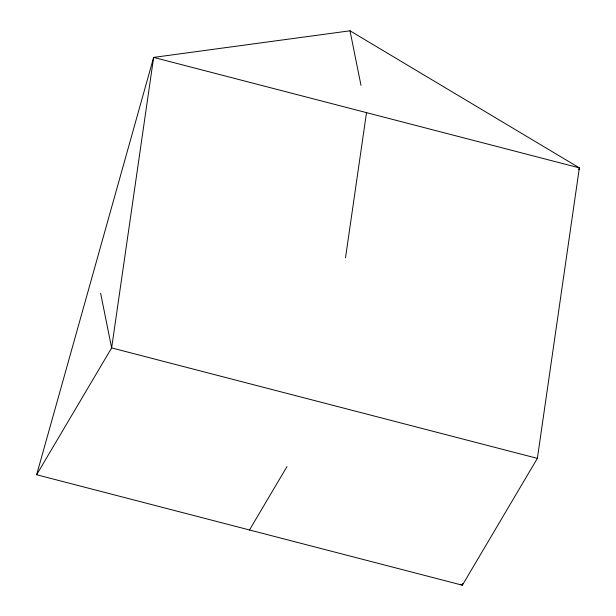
<?xml version="1.0" encoding="UTF-8"?>
<svg xmlns="http://www.w3.org/2000/svg" width="616" height="616" viewBox="0 0 616 616"><rect width="100%" height="100%" fill="white"/><g stroke="black" fill="none" stroke-linecap="round" stroke-linejoin="round"><path stroke-width="0.92" d="M345.499 257.888L366.505 112.643M537.368 458.373L579.363 167.875L350.004 30.8L153.638 57.404L36.637 474.736L462.362 585.2L537.368 458.373L111.642 347.909L100.639 293.347M462.878 583.352L462.362 585.2L460.706 584.214M578.847 169.723L579.363 167.875L153.638 57.404L111.642 347.909L36.637 474.736M249.495 529.968L287.002 466.551M350.004 30.8L360.999 85.362"/></g></svg>
